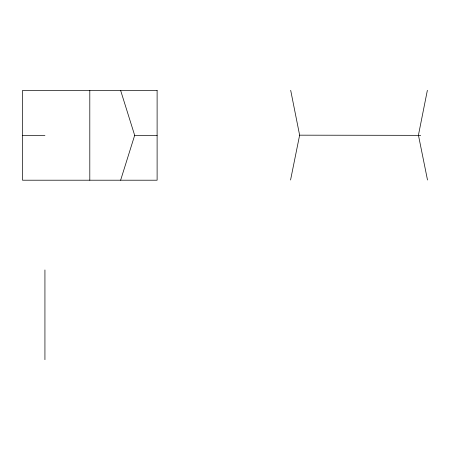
<?xml version="1.0" encoding="UTF-8"?>
<svg xmlns="http://www.w3.org/2000/svg" width="450" height="450" viewBox="0 0 450 450"><rect width="100%" height="100%" fill="white"/><g stroke="black" fill="none" stroke-linecap="round" stroke-linejoin="round"><path stroke-width="0.67" d="M427.371 90.309L418.433 135.169L427.5 180M290.559 180L299.627 135.169L290.689 90.309M120.628 180.208L134.674 135.338L120.628 90.467M22.5 135.338L44.932 135.338M134.674 135.338L157.112 135.338M299.627 135.169L420.705 135.343M89.803 90.467L89.803 180.208M44.932 269.949L44.932 359.691M157.112 90.467L22.5 90.467L22.5 180.208L157.112 180.208L157.112 90.467"/></g></svg>
